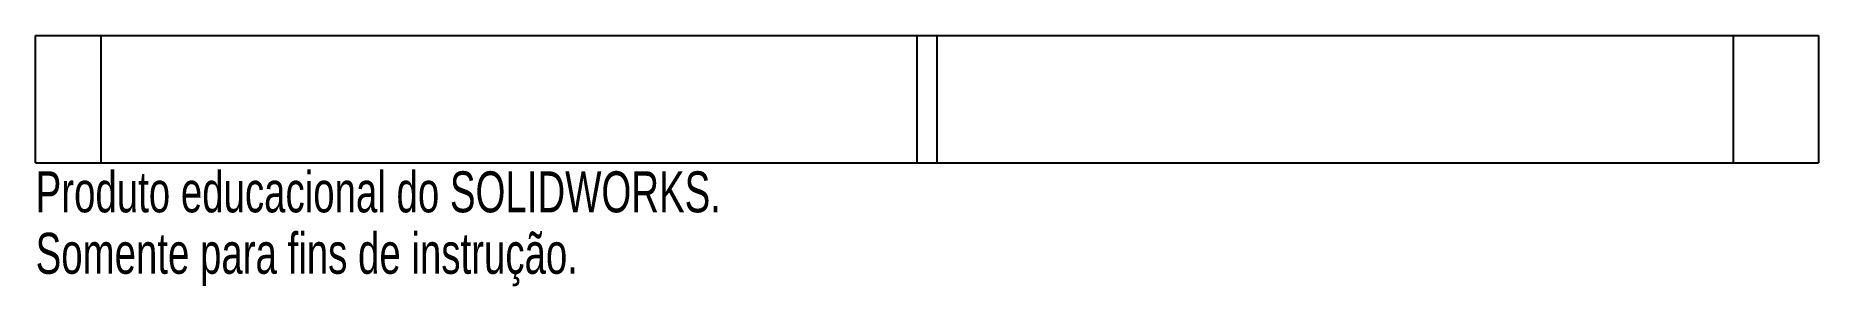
# Paper-space layout '_Posterior' of a CAD drawing. Header units: millimetres. Extents: x -210 to 0, y -15 to 15.
import ezdxf

# ---------------------------------------------------------------- set-up
doc = ezdxf.new("R2010")
doc.units = ezdxf.units.MM
doc.styles.add('SLDTEXTSTYLE0', font='TXT', dxfattribs={"width": 0.7})

psp = doc.layouts.new('_Posterior')

# ---------------------------------------------------------------- linework, layer by layer
at = {"color": 7, "linetype": 'Continuous', "lineweight": 25}
for p, q in [((-210, 15), (0, 15)), ((-210, 0), (-210, 15)), ((-202.32, 15), (-202.32, 0)), ((-106.14, 0), (-106.14, 15)), ((-103.83, 15), (-103.83, 0)), ((-10, 0), (-10, 15)), ((0, 15), (0, 0)), ((-210, 0), (0, 0))]:
    psp.add_line(p, q, dxfattribs=at)

# ---------------------------------------------------------------- texts
at = {"color": 7, "linetype": 'Continuous', "char_height": 4.8336, "attachment_point": 1, "style": 'SLDTEXTSTYLE0'}
for s, insert in [('Produto educacional do SOLIDWORKS.', (-210, -1.02)), ('Somente para fins de instrução.', (-210, -8.27))]:
    psp.add_mtext(s, dxfattribs=dict(at, insert=insert))

doc.saveas('drawing.dxf')
